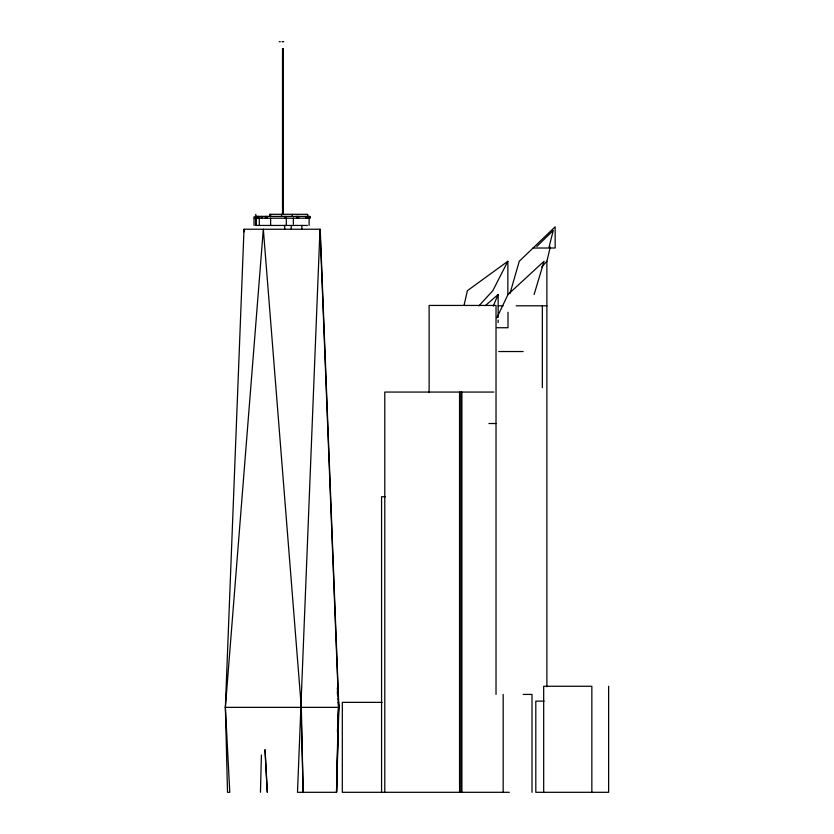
<?xml version="1.0" encoding="UTF-8"?>
<svg xmlns="http://www.w3.org/2000/svg" width="834" height="834" viewBox="0 0 834 834"><rect width="100%" height="100%" fill="white"/><g stroke="black" fill="none" stroke-linecap="round" stroke-linejoin="round"><path stroke-width="1.25" d="M336.509 792.3L338.656 707.357L319.995 229.235L297.488 792.3L336.509 792.3L338.354 707.357M260.448 792.3L261.417 754.979M336.623 792.3L338.865 707.357L320.225 229.235L244.008 229.235L225.368 707.357L227.515 792.3L229.777 792.3L225.368 707.357L263.335 229.235L301.314 707.357L303.169 792.3L300.991 707.357M337.384 731.804L338.656 707.357M463.996 305.494L467.405 290.67L507.864 261.261L507.864 294.642M546.885 686.82L546.885 261.261L550.065 248.021M510.012 293.432L519.259 261.261L555.152 226.806L555.152 248.021L533.062 248.021M534.114 294.496L544.06 261.261L508 294.496L496.897 317.796M493.228 306.182L498.148 294.496L485.409 305.578M507.864 261.261L492.831 290.67L478.904 305.869M541.725 266.953L546.885 261.261M536.825 246.478L553.296 230.392L549.074 246.989L550.294 247.041M279.192 41.7L280.318 41.7M282.08 41.7L282.747 41.7M283.018 41.7L283.664 41.7M256.611 225.451L307.381 225.451M498.148 305.807L503.069 305.807M516.225 305.807L546.885 305.807M497.095 327.731L508 327.731L508 312.26M498.742 351.531L523.147 351.531M493.822 392.063L384.787 392.063L384.787 792.3M488.922 423.516L496.022 423.516M385.423 496.73L381.565 496.73L381.565 792.3M523.147 694.42L532.009 694.42L532.009 792.3M544.06 701.123L535.814 701.123L535.814 792.3L608.632 792.3L608.632 686.267M382.18 702.353L342.315 702.353L342.315 792.3L509.324 792.3M225.368 707.357L338.865 707.357L338.145 698.287M337.322 687.914L337.937 695.692M337.311 691.803L337.624 695.692M338.135 702.176L338.552 707.357M264.962 749.829L267.287 792.3L265.108 749.829M243.966 229.235L244.101 231.831M591.848 792.3L591.848 686.267L543.685 686.267L543.685 792.3M542.35 305.807L542.35 387.737M503.163 694.42L503.163 792.3M498.148 294.496L498.148 317.41M498.148 319.995L498.148 322.57M496.022 694.42L496.022 305.442L429.124 305.442L429.124 392.606M461.911 392.063L461.911 792.3M460.879 392.063L460.879 792.3M459.555 392.063L459.555 792.3M309.967 216.402L309.967 218.195L254.026 218.195L254.026 225.451M309.789 216.402L309.789 218.195M309.122 225.451L309.122 216.402L255.757 216.402L255.757 214.307M308.226 216.402L308.226 218.195M307.725 218.195L307.725 214.307L269.591 214.307L269.591 216.402M307.381 216.402L307.381 217.987M307.225 216.402L307.225 217.987M305.807 216.402L305.807 217.987M301.877 225.451L301.877 229.235M298.593 216.402L298.593 218.195M298.009 216.402L298.03 218.195M297.06 216.402L297.06 217.987M296.696 216.402L296.696 217.987M293.359 218.195L293.359 224.242M292.15 214.307L292.15 216.402M291.212 225.451L291.212 229.235M286.312 218.195L286.312 225.451M285.916 216.402L285.916 217.987M284.728 216.402L284.728 217.987M284.728 225.451L284.728 229.235M283.331 48.528L283.331 214.307M282.851 48.528L282.851 214.307M282.517 48.528L282.517 214.307M281.558 214.307L281.558 216.402M270.623 214.307L270.623 216.402M270.623 218.195L270.623 225.451M266.932 216.402L266.932 217.987M265.983 216.402L265.983 217.987M265.4 216.402L265.4 218.195M262.105 216.402L262.105 217.987M261.376 216.402L261.376 217.987M259.28 218.195L259.28 225.451M258.634 216.402L258.634 217.987M258.186 216.402L258.186 217.987M256.768 216.402L256.768 217.987M256.611 216.402L256.611 217.987M256.267 216.402L256.267 225.451M255.757 218.195L255.757 225.451M254.193 216.402L254.193 218.195"/></g></svg>
